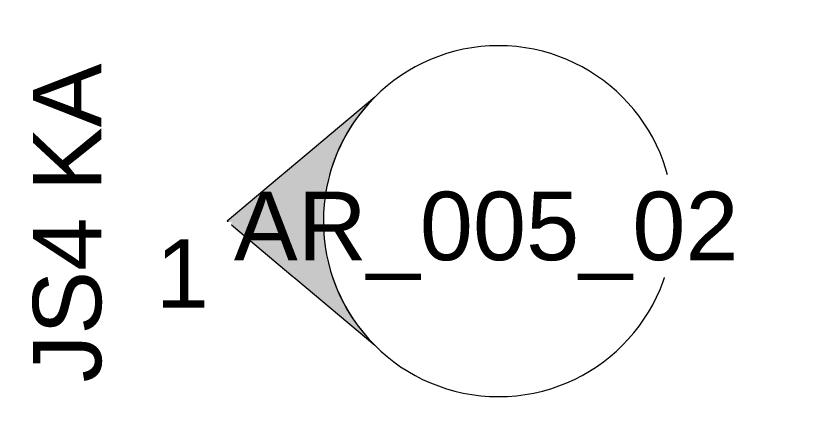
# Model space of a CAD drawing. Header units: millimetres. Extents: x -46592 to 140440, y -36427 to 76663.
# Drawn here: x 139090 to 140440, y 23890 to 24599 of the extents above; entities that cross this region are included whole.
import ezdxf

# ---------------------------------------------------------------- set-up
doc = ezdxf.new("R2010")
doc.units = ezdxf.units.MM
doc.layers.add('AR23_SÄHKÖ-OSA-3', color=6, linetype='Continuous', lineweight=9)
doc.styles.add('Arial', font='arial.ttf', dxfattribs={"height": 117.10189})

# ---------------------------------------------------------------- blocks, each defined once
blk = doc.blocks.new('Elevation - 12mm Circle-1213432-04 2_ krs')
at = {"layer": 'AR23_SÄHKÖ-OSA-3'}
blk.add_circle((0, 0), 6, dxfattribs=at)
blk = doc.blocks.new('Elevation - 12mm Circle-1213434-04 2_ krs')
at = {"layer": 'AR23_SÄHKÖ-OSA-3'}
h = blk.add_hatch(color=256, dxfattribs=at)
edge = h.paths.add_edge_path(flags=0)
edge.add_line((0, 9.299), (4.243, 4.243))
edge.add_arc((0, 0), 6, 45, 135)
edge.add_line((-4.243, 4.243), (0, 9.299))
for p, q in [((0, 9.299), (-4.243, 4.243)), ((0, 9.299), (-4.243, 4.243)), ((4.243, 4.243), (0, 9.299)), ((4.243, 4.243), (0, 9.299))]:
    blk.add_line(p, q, dxfattribs=at)
blk.add_arc((0, 0), 6, 45, 135, dxfattribs=at)

msp = doc.modelspace()

# ---------------------------------------------------------------- block references
at = {"layer": 'AR23_SÄHKÖ-OSA-3', "extrusion": (0, 0, -1), "xscale": 49.99999999999998, "yscale": 49.99999999999998, "zscale": 49.99999999999998}
msp.add_blockref('Elevation - 12mm Circle-1213432-04 2_ krs', (-139916.7, 24247.9), dxfattribs=at)

# ---------------------------------------------------------------- texts
at = {"layer": 'AR23_SÄHKÖ-OSA-3', "insert": (139119.3, 24244.8), "char_height": 117.1, "width": 650.081, "attachment_point": 2, "rotation": 90, "line_spacing_factor": 0.938532, "style": 'Arial', "bg_fill": 3, "box_fill_scale": 1.25, "bg_fill_color": 0, "bg_fill_transparency": 0}
msp.add_mtext('JS4 KA', dxfattribs=at)

# ---------------------------------------------------------------- next in the draw order: texts
at = {"layer": 'AR23_SÄHKÖ-OSA-3', "insert": (139895.6, 24298.3), "char_height": 117.1, "width": 1030.129, "attachment_point": 2, "line_spacing_factor": 0.938532, "style": 'Arial', "bg_fill": 3, "box_fill_scale": 1.25, "bg_fill_color": 0, "bg_fill_transparency": 0}
msp.add_mtext('AR_005_02', dxfattribs=at)

# ---------------------------------------------------------------- next in the draw order: block references
at = {"layer": 'AR23_SÄHKÖ-OSA-3', "xscale": 49.99999999999998, "yscale": 49.99999999999998, "zscale": 49.99999999999998, "rotation": 90.0000000000018}
msp.add_blockref('Elevation - 12mm Circle-1213434-04 2_ krs', (139916.7, 24247.9), dxfattribs=at)

# ---------------------------------------------------------------- next in the draw order: texts
at = {"layer": 'AR23_SÄHKÖ-OSA-3', "insert": (139375.4, 24217), "char_height": 117.1, "width": 108.585, "attachment_point": 2, "line_spacing_factor": 0.938532, "style": 'Arial', "bg_fill": 3, "box_fill_scale": 1.25, "bg_fill_color": 0, "bg_fill_transparency": 0}
msp.add_mtext('1', dxfattribs=at)

doc.saveas('drawing.dxf')
